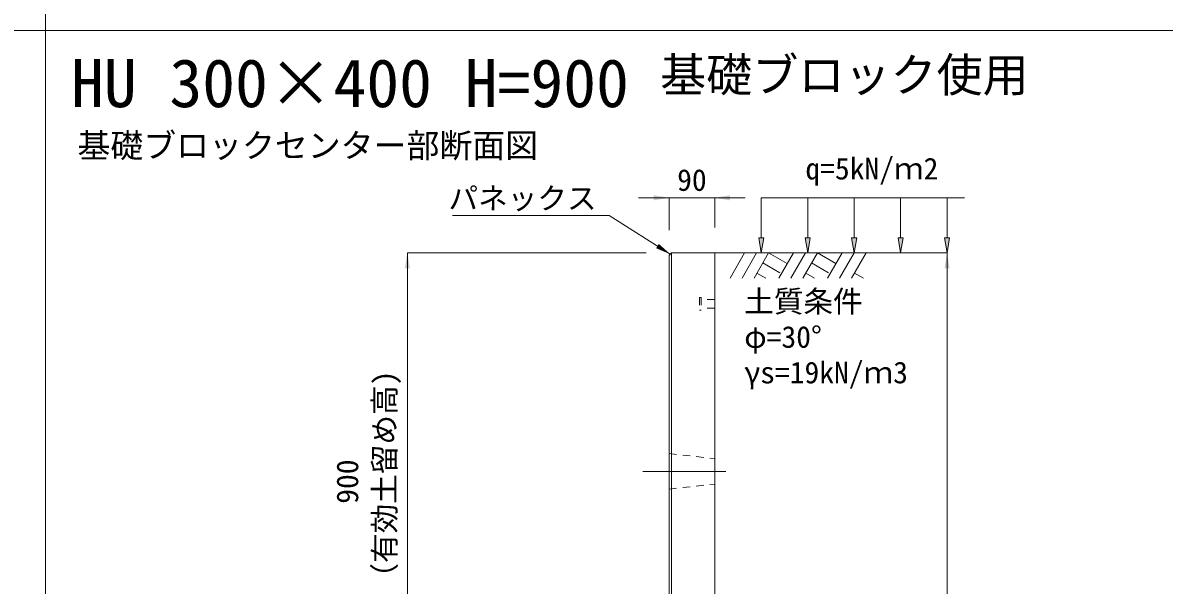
# Model space of a CAD drawing. Units: millimetres at full size. Extents: x 187207 to 255567, y 882048 to 905686.
# Drawn here: x 209853 to 212099, y 897656 to 898763 of the extents above; entities that cross this region are included whole.
import ezdxf
from ezdxf.enums import TextEntityAlignment as Align

# ---------------------------------------------------------------- set-up
doc = ezdxf.new("R2010")
doc.units = ezdxf.units.MM
doc.header["$LTSCALE"] = 20
doc.linetypes.add('USER1', pattern=[28.575, 19.05, -3.175, 3.175, -3.175])
doc.linetypes.add('USER2', pattern=[1.35, 0.75, -0.6])
for name, color, linetype, lineweight in [('0_2', 7, 'Continuous', 20), ('パネックス', 2, 'Continuous', 13), ('図枠', 5, 'Continuous', 13), ('寸法線', 7, 'Continuous', 13), ('引出線', 4, 'Continuous', 13), ('ｲﾝｻｰﾄ', 3, 'USER2', 9), ('ﾊｯﾁﾝｸﾞ', 7, 'Continuous', 5)]:
    doc.layers.add(name, color=color, linetype=linetype, lineweight=lineweight)
doc.layers.add('文字', color=7, linetype='Continuous')
doc.styles.add('ＭＳ ゴシック', font='')
doc.styles.get('ＭＳ ゴシック').set_extended_font_data('MS Gothic')

# ---------------------------------------------------------------- blocks, each defined once
blk = doc.blocks.new('filled_arrow')
at = {"color": 0, "linetype": 'Continuous', "lineweight": -2}
blk.add_solid([(7.5, 1.25), (0, 0), (7.5, -1.25)], dxfattribs=at)

msp = doc.modelspace()

# ---------------------------------------------------------------- hatches: boundary and pattern name
at = {"layer": '寸法線'}
for points in [[(211310.79, 898340.37), (211305.79, 898310.37), (211300.79, 898340.37)], [(211402.2, 898340.37), (211397.2, 898310.37), (211392.2, 898340.37)], [(211493.61, 898340.37), (211488.61, 898310.37), (211483.61, 898340.37)], [(211585.03, 898340.37), (211580.03, 898310.37), (211575.03, 898340.37)], [(211676.44, 898340.37), (211671.44, 898310.37), (211666.44, 898340.37)]]:
    msp.add_hatch(color=256, dxfattribs=at).paths.add_polyline_path(points)

# ---------------------------------------------------------------- linework, layer by layer
at = {"layer": '0_2'}
msp.add_line((211214.37, 898310.37), (211614.37, 898310.37), dxfattribs=at)
at = {"layer": 'パネックス'}
for p, q in [((211129.37, 898310.37), (211124.37, 898305.37)), ((211124.37, 897410.37), (211124.37, 898305.37)), ((211129.37, 898310.37), (211214.37, 898310.37)), ((211214.37, 898310.37), (211214.37, 896840.37)), ((211214.37, 898310.37), (211214.37, 897880.37))]:
    msp.add_line(p, q, dxfattribs=at)
at = {"layer": 'パネックス', "lineweight": 5}
msp.add_line((211129.37, 898310.37), (211129.37, 897410.37), dxfattribs=at)
at = {"layer": 'パネックス', "linetype": 'USER2', "lineweight": 9}
for p, q in [((211124.37, 897915.37), (211214.37, 897905.37)), ((211124.37, 897845.37), (211214.37, 897855.37))]:
    msp.add_line(p, q, dxfattribs=at)
at = {"layer": '図枠'}
for p, q in [((209897.37, 904948.33), (209897.37, 882048.33)), ((194897.37, 898748.33), (214497.37, 898748.33))]:
    msp.add_line(p, q, dxfattribs=at)
at = {"layer": '寸法線'}
for p, q in [((211064.37, 898418.92), (211274.37, 898418.92)), ((211124.37, 898355.37), (211124.37, 898418.92)), ((211214.37, 898360.37), (211214.37, 898418.92)), ((210609.37, 897410.37), (210609.37, 898310.37)), ((211079.37, 898310.37), (210609.37, 898310.37)), ((211264.37, 898310.37), (211671.44, 898310.37)), ((211671.44, 896840.37), (211671.44, 898310.37))]:
    msp.add_line(p, q, dxfattribs=at)
at = {"layer": '寸法線', "lineweight": 9}
for p, q in [((211705.79, 898418.92), (211305.79, 898418.92)), ((211305.79, 898340.37), (211305.79, 898418.92)), ((211397.2, 898340.37), (211397.2, 898418.92)), ((211488.61, 898340.37), (211488.61, 898418.92)), ((211580.03, 898340.37), (211580.03, 898418.92)), ((211671.44, 898340.37), (211671.44, 898418.92))]:
    msp.add_line(p, q, dxfattribs=at)
at = {"layer": '寸法線', "linetype": 'USER1', "lineweight": 9}
msp.add_line((211072.52, 897880.37), (211236.23, 897880.37), dxfattribs=at)
at = {"layer": '寸法線', "lineweight": 9}
for points in [[(211310.79, 898340.37), (211305.79, 898310.37), (211300.79, 898340.37)], [(211402.2, 898340.37), (211397.2, 898310.37), (211392.2, 898340.37)], [(211493.61, 898340.37), (211488.61, 898310.37), (211483.61, 898340.37)], [(211585.03, 898340.37), (211580.03, 898310.37), (211575.03, 898340.37)], [(211676.44, 898340.37), (211671.44, 898310.37), (211666.44, 898340.37)]]:
    msp.add_lwpolyline(points, close=True, dxfattribs=at)
at = {"layer": '引出線'}
msp.add_lwpolyline([(211126.87, 898307.87), (211006.66, 898384.13), (210698.41, 898384.13)], dxfattribs=at)
at = {"layer": 'ｲﾝｻｰﾄ'}
for p, q in [((211187.37, 898222.87), (211184.37, 898222.87)), ((211184.37, 898222.87), (211184.37, 898197.87)), ((211187.37, 898222.87), (211187.37, 898197.87)), ((211214.37, 898218.87), (211187.37, 898218.87)), ((211214.37, 898218.87), (211214.37, 898201.87)), ((211187.37, 898197.87), (211184.37, 898197.87)), ((211214.37, 898201.87), (211187.37, 898201.87))]:
    msp.add_line(p, q, dxfattribs=at)
at = {"layer": 'ﾊｯﾁﾝｸﾞ', "lineweight": 9}
for p, q in [((211273.02, 898310.36), (211244.37, 898260.74)), ((211296.64, 898310.36), (211267.99, 898260.74)), ((211320.27, 898310.36), (211291.62, 898260.74)), ((211320.27, 898310.36), (211356.83, 898289.25)), ((211369.02, 898310.36), (211340.37, 898260.74)), ((211392.64, 898310.36), (211363.99, 898260.74)), ((211416.27, 898310.36), (211387.62, 898260.74)), ((211416.27, 898310.36), (211452.83, 898289.25)), ((211465.02, 898310.36), (211436.37, 898260.74)), ((211488.64, 898310.36), (211459.99, 898260.74)), ((211512.26, 898310.36), (211483.62, 898260.74)), ((211308.84, 898290.58), (211342.26, 898271.29)), ((211404.84, 898290.58), (211438.26, 898271.29)), ((211297.42, 898270.79), (211314.84, 898260.74)), ((211393.42, 898270.79), (211410.84, 898260.74)), ((211489.42, 898270.79), (211506.83, 898260.74))]:
    msp.add_line(p, q, dxfattribs=at)

# ---------------------------------------------------------------- block references
at = {"layer": '寸法線', "xscale": 4, "yscale": 4}
for p, rotation in [((211124.37, 898418.92), 180), ((210609.37, 898310.37), 270), ((211671.44, 898310.37), 270)]:
    msp.add_blockref('filled_arrow', p, dxfattribs=dict(at, rotation=rotation))
msp.add_blockref('filled_arrow', (211214.37, 898418.92), dxfattribs=at)
at = {"layer": '引出線', "xscale": 4, "yscale": 4, "rotation": 147.6}
msp.add_blockref('filled_arrow', (211126.87, 898307.87), dxfattribs=at)

# ---------------------------------------------------------------- texts
at = {"layer": '0_2', "style": 'ＭＳ ゴシック'}
msp.add_text('基礎ブロックセンター部断面図', height=47.47, dxfattribs=at).set_placement((209960.14, 898483.91), align=Align.BOTTOM_LEFT)
at = {"layer": '寸法線', "style": 'ＭＳ ゴシック'}
msp.add_text('90', height=42.72, dxfattribs=at).set_placement((211169.37, 898453.92), align=Align.MIDDLE_CENTER)
for s, p in [('土質条件', (211272.34, 898236.38)), ('φ=30°', (211272.34, 898166.38)), ('γs=19kN/ｍ3', (211272.34, 898096.38))]:
    msp.add_text(s, height=42.72, dxfattribs=at).set_placement(p, align=Align.TOP_LEFT)
for s, p in [('（有効土留め高)', (210598.58, 897641.84)), ('900', (210525.45, 897816.66))]:
    msp.add_text(s, height=42.72, rotation=90, dxfattribs=at).set_placement(p, align=Align.BOTTOM_LEFT)
at = {"layer": '引出線', "style": 'ＭＳ ゴシック'}
msp.add_text('パネックス', height=42.72, dxfattribs=at).set_placement((210981.66, 898439.27), align=Align.TOP_RIGHT)
at = {"layer": '文字', "style": 'ＭＳ ゴシック'}
for s, height, p in [('HU 300×400 H=900', 94.94, (209947.37, 898568.83)), ('q=5kN/ｍ2', 42.72, (211392.67, 898442.19))]:
    msp.add_text(s, height=height, dxfattribs=at).set_placement(p, align=Align.BOTTOM_LEFT)
msp.add_text('基礎ブロック使用', height=66.46, dxfattribs=at).set_placement((211832.1, 898607.68), align=Align.BOTTOM_RIGHT)

doc.saveas('drawing.dxf')
